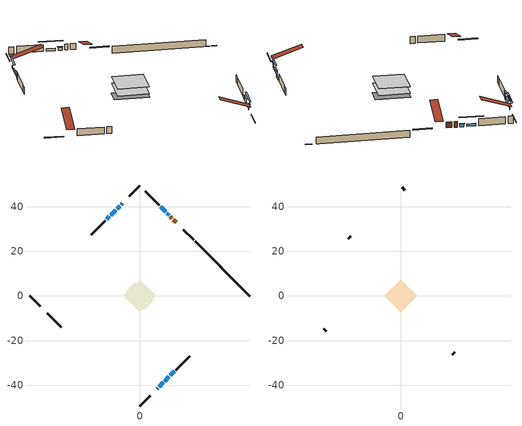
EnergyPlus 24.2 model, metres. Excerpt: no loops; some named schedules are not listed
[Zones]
conditioned space
 floor outside (Floor1 construction): -3.96,0 0,3.96 3.96,0 0,-3.96 z0.26
 floor adiabatic (AdiabaticFloorConstruction): -7.33,0 0,7.33 7.33,0 0,-7.33 z0.26
 floor foundation (Slab1 construction): -6.12,2.12 -2.12,6.12 6.12,-2.12 2.12,-6.12 z-2.08
 wall outside (RimJoist1 construction): 0,-49.21 4.59,-44.63 / -49.21,0 -44.63,-4.59 / 0,49.21 -4.59,44.63 / 24.09,25.12 19.51,29.71 z0.26:0.56
 wall outside (AdiabaticWallConstruction 1): 16.31,32.9 15.02,34.19 / 14.37,34.84 13.74,35.47 z0.26:2.29
 wall outside (AdiabaticWallConstruction): 7.78,-41.43 8.03,-41.18 z0.26:2.14; -7.78,41.43 -8.34,40.87 z0.26:1.08; -8.99,40.22 -10.09,39.12 / 8.69,-40.52 10.52,-38.69 z0.26:1.07; 13.09,36.12 12.19,37.02 z0.26:1.2; -10.75,38.47 -12.98,36.24 z0.26:1.35; -13.63,35.58 -14.85,34.36 z0.26:2.29; 11.18,-38.03 13.03,-36.18 z0.26:2.01; 13.68,-35.53 15.44,-33.77 z0.26:0.39; 11.53,37.68 9.34,39.87 z0.26:1.05
 wall outside (Wall1 construction): 16.1,-33.11 22.33,-26.88 / -41.43,-7.78 -35.2,-14.01 / -15.51,33.7 -21.74,27.47 / 8.68,40.53 2.46,46.76 z0.26:2.7
 wall foundation (FoundationWall1 construction): 24.75,24.46,-2.08 24.75,24.46,0.26 46.61,2.6,0.26 46.61,2.6,-1.98 49.21,0,-1.98 49.21,0,-2.08
 window (WindowConstruction 5): 7.78,-41.43 8.03,-41.18 z0.26:2.14
 window (WindowConstruction 7): -7.78,41.43 -8.34,40.87 z0.26:1.07
 window (WindowConstruction 8): -8.99,40.22 -10.09,39.12 z0.26:1.07
 window (WindowConstruction 9): 8.69,-40.52 10.52,-38.69 z0.26:1.07
 window (WindowConstruction): 13.09,36.12 12.19,37.02 z0.26:1.2
 window (WindowConstruction 1): -10.75,38.47 -12.97,36.24 z0.26:1.35
 window (WindowConstruction 2): -13.63,35.58 -14.85,34.36 z0.26:2.29
 window (WindowConstruction 3): 11.18,-38.03 13.03,-36.18 z0.26:2.01
 window (WindowConstruction 4): 13.68,-35.53 15.44,-33.77 z0.26:0.39
 window (WindowConstruction 6): 11.53,37.68 9.34,39.87 z0.26:1.05
 door (Door): 16.31,32.9 15.02,34.19 z0.26:2.29
 door (Door 1): 14.37,34.84 13.74,35.47 z0.26:2.29
 ceiling adiabatic (AdiabaticFloorConstruction): 0,-7.33 7.33,0 0,7.33 -7.33,0 z0.26
attic - vented
 floor to conditioned space (Floor2 construction Reversed): -7.33,0 0,7.33 7.33,0 0,-7.33 z2.7
 wall outside (Wall2 construction): 22.99,-26.22 24.13,-25.08 / -34.54,-14.67 -33.4,-15.81 / -22.4,26.82 -23.54,25.67 / 1.8,47.41 0.66,48.55 z0.26:2.7
 roof outside (Roof1 construction): 7.12,-42.09,2.7 -0.02,-34.95,6.06 -1.9,-36.83,6.06 5.24,-43.97,2.7; -42.09,-7.12,2.7 -34.95,0.02,6.06 -36.83,1.9,6.06 -43.97,-5.24,2.7; -7.12,42.09,2.7 0.02,34.95,6.06 1.9,36.83,6.06 -5.24,43.97,2.7; 16.97,32.24,2.7 9.83,25.1,6.06 11.71,23.22,6.06 18.85,30.36,2.7
shading: 8.17,-41.04 7.64,-41.57 7.93,-41.86 8.46,-41.33 z2.34; -10.15,39.06 -5.97,43.24 -6.26,43.53 -10.44,39.35 z3.63; -11.9,37.31 -7.18,42.03 -7.47,42.32 -12.19,37.6 z3.63; 12.33,-36.88 6.88,-42.33 7.17,-42.62 12.62,-37.17 z3.63; 12.05,37.16 13.23,35.98 13.52,36.27 12.34,37.46 z1.4; -13.12,36.09 -10.6,38.61 -10.89,38.9 -13.41,36.39 z1.55; -15,34.22 -13.49,35.72 -13.78,36.01 -15.29,34.51 z2.49; 13.17,-36.04 11.04,-38.18 11.33,-38.47 13.46,-36.33 z2.21; 15.59,-33.62 13.54,-35.67 13.83,-35.96 15.88,-33.92 z0.59; 7.53,41.68 13.34,35.87 13.63,36.16 7.82,41.97 z3.61
[Building]
Building 1: Terrain=Suburbs
[Site:Location]
Montreal Intl AP_QC: Latitude {deg}=45.47; Longitude {deg}=-73.74; Time Zone {hr}=-5; Elevation {m}=36; Keep Site Location Information=Yes
[Site:GroundTemperature:Shallow]
2.07863, -0.316383, -0.508184, 0.628371, 5.19101, 9.73239, 13.6695, 16.1636, 16.3755, 14.347, 10.5102, 6.10817
[Site:WaterMainsTemperature]
Calculation Method=Schedule; Temperature Schedule=mains temperature schedule
[Material] Roughness=Rough; Thermal Absorptance=0.9
Name | Thickness {m} | Conductivity {W/m-K} | Density {kg/m3} | Specific Heat {J/kg-K} | Solar Absorptance | Visible Absorptance
asphalt or fiberglass shingles | 0.00635 | 0.162714 | 1121.4 | 1465.45 | 0.4 | 0.4
ceiling loosefill ins | 0.254 | 0.0480833 | 16.02 | 1046.75 | 0.7 | 0.7
ceiling stud and cavity | 0.1397 | 0.933343 | 65.682 | 1177.47 | 0.7 | 0.7
concrete 4.0 in. | 0.1016 | 1.803125 | 2242.8 | 837.4 | 0.7 | 0.7
concrete 8.0 in. | 0.2032 | 1.803125 | 2242.8 | 837.4 | 0.7 | 0.7
door material | 0.04445 | 0.0451087 | 512.64 | 1214.23 | 0.7 | 0.7
exterior vertical ins | 0.082505 | 0.029427 | 32.04 | 1214.23 | 0.7 | 0.7
floor covering | 0.0127 | 0.0433444 | 54.468 | 1339.84 | 0.6 | 0.6
floor rigid ins | 0.103632 | 0.029427 | 32.04 | 1214.23 | 0.7 | 0.7
floor rigid ins 1; wall rigid ins 1 | 0.512978 | 0.029427 | 32.04 | 1214.23 | 0.7 | 0.7
floor stud and cavity | 0.1397 | 0.676959 | 92.3553 | 1139.71 | 0.7 | 0.7
floor stud and cavity 1 | 0.1397 | 1.75129 | 37.0049 | 1207.88 | 0.7 | 0.7
furniture material conditioned space 1 | 0.1524 | 0.115458 | 640.8 | 1214.23 | 0.6 | 0.6
gypsum board | 0.0127 | 0.160291 | 801 | 837.4 | 0.6 | 0.6
gypsum board 1 | 0.0127 | 0.160291 | 801 | 837.4 | 0.7 | 0.7
osb sheathing 0.5 in. | 0.0127 | 0.115458 | 512.64 | 1214.23 | 0.7 | 0.7
osb sheathing 0.75 in. | 0.01905 | 0.115458 | 512.64 | 1214.23 | 0.7 | 0.7
osb sheathing 2.0 in. | 0.0508 | 0.115458 | 512.64 | 1214.23 | 0.7 | 0.7
rim joist rigid ins; wall rigid ins | 0.051816 | 0.029427 | 32.04 | 1214.23 | 0.7 | 0.7
rim joist stud and cavity | 0.0508 | 0.0490997 | 125.044 | 1163.47 | 0.6 | 0.6
wall stud and cavity | 0.1397 | 0.113341 | 139.0536 | 1170.24 | 0.7 | 0.7
wall stud and cavity 1 | 0.0889 | 6.1454 | 50.32683 | 1063.81 | 0.6 | 0.6
wall stud and cavity 2 | 0.0889 | 0.380278 | 52.3479 | 1209.89 | 0.7 | 0.7
wall stud and cavity 3 | 0.0889 | 0.391764 | 83.0341 | 1211.67 | 0.7 | 0.7
wood siding | 0.0254 | 0.102417 | 544.68 | 1172.36 | 0.4 | 0.4
wood siding 1 | 0.00254 | 0.102417 | 544.68 | 1172.36 | 0.4 | 0.4
wood siding 2; wood siding 3; wood siding 4 | 0.0254 | 0.102417 | 544.68 | 1172.36 | 0.7 | 0.7
[WindowMaterial:SimpleGlazingSystem]
Name | U-Factor {W/m2-K} | Solar Heat Gain Coefficient
WindowMaterial | 3.395444 | 0.45
WindowMaterial 1 | 3.13482 | 0.46
WindowMaterial 2 | 3.361376 | 0.46
WindowMaterial 3 | 2.6028 | 0.48
WindowMaterial 4 | 8.74866 | 0.29
WindowMaterial 5 | 2.714084 | 0.28
WindowMaterial 6 | 3.75202 | 0.44
WindowMaterial 7 | 4.50038 | 0.42
WindowMaterial 8 | 3.71739 | 0.45
WindowMaterial 9 | 3.384088 | 0.45
[Construction]
AdiabaticFloorConstruction: floor stud and cavity 1, floor rigid ins 1, osb sheathing 0.75 in., floor covering
AdiabaticWallConstruction: wood siding 3, wall rigid ins 1, wall stud and cavity 2, gypsum board
AdiabaticWallConstruction 1: wood siding 4, wall rigid ins 1, wall stud and cavity 2, gypsum board
Door; Door 1: door material
Floor1 construction: floor stud and cavity, floor rigid ins, osb sheathing 0.75 in., floor covering
Floor2 construction Reversed: gypsum board, ceiling stud and cavity, ceiling loosefill ins
FoundationWall1 construction: concrete 8.0 in., gypsum board 1
furniture construction conditioned space 1: furniture material conditioned space 1
PartitionWallConstruction: gypsum board, wall stud and cavity 3, gypsum board
RimJoist1 construction: wood siding 2, rim joist rigid ins, osb sheathing 2.0 in., rim joist stud and cavity
Roof1 construction: asphalt or fiberglass shingles
Slab1 construction: concrete 4.0 in.
Wall1 construction: wood siding, wall rigid ins, osb sheathing 0.5 in., wall stud and cavity, gypsum board
Wall2 construction: wood siding 1, wall stud and cavity 1
WindowConstruction: WindowMaterial
WindowConstruction 1: WindowMaterial 1
WindowConstruction 2: WindowMaterial 2
WindowConstruction 3: WindowMaterial 3
WindowConstruction 4: WindowMaterial 4
WindowConstruction 5: WindowMaterial 5
WindowConstruction 6: WindowMaterial 6
WindowConstruction 7: WindowMaterial 7
WindowConstruction 8: WindowMaterial 8
WindowConstruction 9: WindowMaterial 9
[Zone] Multiplier=1; Part of Total Floor Area=Yes
Name | Volume {m3}
attic - vented | 58.7273
conditioned space | 422.9
[Space]
Name | Zone | Volume {m3}
attic - vented 1 | attic - vented | 58.7273
conditioned space 1 | conditioned space | 422.9
[ZoneInfiltration:EffectiveLeakageArea]
infil attic - vented 1: Zone or Space=attic - vented 1; Schedule=Always On Discrete; Effective Air Leakage Area {cm2}=4299.2; Stack Coefficient=0.000403622; Wind Coefficient=1.3574e-05
[ZoneMixing]
whole house fan mix: Zone or Space=attic - vented; Schedule=Always On Continuous; Design Flow Rate Calculation Method=Flow/Zone; Design Flow Rate {m3/s}=0; Source Zone or Space=conditioned space
[SurfaceProperty:ExposedFoundationPerimeter]
Slab1: Exposed Perimeter Calculation Method=TotalExposedPerimeter; Total Exposed Perimeter {m}=34.596
[InternalMass] Zone or ZoneList=conditioned space; Space or SpaceList=conditioned space 1
Name | Construction | Surface Area {m2}
furniture mass conditioned space 1 | furniture construction conditioned space 1 | 81.8681
partition wall mass | PartitionWallConstruction | 204.67
[Lights]
interior lighting: Zone or ZoneList or Space or SpaceList=conditioned space 1; Schedule=interior lighting schedule; Design Level Calculation Method=LightingLevel; Lighting Level {W}=343.2; Return Air Fraction=0; Fraction Radiant=0.6; Fraction Visible=0.2; Fraction Replaceable=1
[People]
occupants: Zone or ZoneList or Space or SpaceList=conditioned space 1; Number of People Schedule=occupants schedule; Number of People Calculation Method=People; Number of People=3; Fraction Radiant=0.314171; Sensible Heat Fraction=0.56303; Activity Level Schedule=occupants activity schedule; Carbon Dioxide Generation Rate {m3/s-W}=0; Enable ASHRAE 55 Comfort Warnings=No; Mean Radiant Temperature Calculation Type=EnclosureAveraged
[ElectricEquipment] Zone or ZoneList or Space or SpaceList=conditioned space 1; Design Level Calculation Method=EquipmentLevel
Name | Schedule | Design Level {W} | Fraction Latent | Fraction Radiant | Fraction Lost
clothes dryer | clothes dryer schedule | 140.772 | 0.015 | 0.081 | 0.85
clothes washer | clothes washer schedule | 32.1985 | 0.03 | 0.162 | 0.7
cooking range | cooking range schedule | 215.147 | 0.08 | 0.432 | 0.2
dishwasher | dishwasher schedule | 66.8632 | 0.3 | 0.18 | 0.4
fridge | fridge schedule | 72.9452 | 0 | 0.6 | 0
mech vent bath fan 0 | mech vent bath fan 0 schedule | 50.2 | 0 | 0 | 1
mech vent bath fan 1 | mech vent bath fan 1 schedule | 50.2 | 0 | 0 | 1
mech vent house fan | mech vent house fan schedule | 19.9167 | 0 | 0 | 0.5
mech vent house fan cfis | mech vent house fan cfis schedule | 0 | 0 | 0 | 0
mech vent range fan 0 | mech vent range fan 0 schedule | 57 | 0 | 0 | 1
misc plug loads | misc plug loads schedule | 494.7 | 0.045 | 0.513 | 0.1
whole house fan | Always On Discrete | 0 | 0 | 0 | 1
[OtherEquipment] Zone or ZoneList or Space or SpaceList=conditioned space 1; Design Level Calculation Method=EquipmentLevel
Name | Fuel Type | Schedule | Design Level {W} | Fraction Latent | Fraction Radiant | Fraction Lost
clothes dryer 1 | Electricity | clothes dryer schedule | 0 | 0.015 | 0.081 | 0.85
cooking range 1 | Electricity | cooking range schedule | 0 | 0.08 | 0.432 | 0.2
general water use latent | None | general water use schedule | 62.594 | 1 | 0 | 0
general water use sensible | None | general water use schedule | -61.6891 | 0 | 0.6 | 0
mech vent house fan latent load | None | Always On Discrete | 0 | 1 | 0 | 0
mech vent house fan sensible load | None | Always On Discrete | 0 | 0 | 0 | 0
water heater energy adjustment1; water heater energy adjustment2 | Electricity | Always On Discrete | 0.01 | 0 | 0 | 1
[ZoneInfiltration:DesignFlowRate] Zone or ZoneList or Space or SpaceList=conditioned space 1; Schedule=Always On Discrete; Design Flow Rate Calculation Method=Flow/Zone; Design Flow Rate {m3/s}=0
infil flow; natural vent flow; whole house fan flow
[Foundation:Kiva]
Foundation Kiva 1: Initial Indoor Air Temperature {C}=18; Wall Height Above Grade {m}=0.260025; Wall Depth Below Slab {m}=0.2032; Custom Block Material Name 1=exterior vertical ins; Custom Block Depth 1 {m}=2.34001; Custom Block X Position 1 {m}=0.2159; Custom Block Z Position 1 {m}=0
[Foundation:Kiva:Settings]
Soil Conductivity {W/m-K}=0.849921; Soil Density {kg/m3}=1842.3; Soil Specific Heat {J/kg-K}=418.7; Ground Solar Absorptivity=0.9; Ground Thermal Absorptivity=0.9; Ground Surface Roughness {m}=0.03; Far-Field Width {m}=40; Deep-Ground Boundary Condition=ZeroFlux; Deep-Ground Depth {m}=40; Minimum Cell Dimension {m}=0.2; Maximum Cell Growth Coefficient=3; Simulation Timestep=Timestep
[Exterior:Lights]
exterior lighting: Schedule=exterior lighting schedule; Design Level {W}=75.6
[Schedule:Constant]
Name | Hourly Value
Always On Continuous; mech vent house fan schedule; mech vent house fan cfis schedule; Always On Discrete | 1
occupants activity schedule | 117.228
fridge schedule | 0
[Schedule:Week:Daily]
interior lighting schedule Week Rule - Jan1-Jan27: interior lighting schedule day, interior lighting schedule day, interior lighting schedule day, interior lighting schedule day, interior lighting schedule day, interior lighting schedule day, interior lighting schedule day, interior lighting schedule default day, interior lighting schedule default day, interior lighting schedule default day, interior lighting schedule default day, interior lighting schedule default day
interior lighting schedule Week Rule - Jan28-Feb3: interior lighting schedule day, interior lighting schedule day, interior lighting schedule day, interior lighting schedule day, interior lighting schedule day 1, interior lighting schedule day 1, interior lighting schedule day 1, interior lighting schedule default day, interior lighting schedule default day, interior lighting schedule default day, interior lighting schedule default day, interior lighting schedule default day
interior lighting schedule Week Rule - Feb4-Feb24: interior lighting schedule day 1, interior lighting schedule day 1, interior lighting schedule day 1, interior lighting schedule day 1, interior lighting schedule day 1, interior lighting schedule day 1, interior lighting schedule day 1, interior lighting schedule default day, interior lighting schedule default day, interior lighting schedule default day, interior lighting schedule default day, interior lighting schedule default day
interior lighting schedule Week Rule - Feb25-Mar3: interior lighting schedule day 1, interior lighting schedule day 1, interior lighting schedule day 1, interior lighting schedule day 1, interior lighting schedule day 2, interior lighting schedule day 2, interior lighting schedule day 2, interior lighting schedule default day, interior lighting schedule default day, interior lighting schedule default day, interior lighting schedule default day, interior lighting schedule default day
interior lighting schedule Week Rule - Mar4-Mar31: interior lighting schedule day 2, interior lighting schedule day 2, interior lighting schedule day 2, interior lighting schedule day 2, interior lighting schedule day 2, interior lighting schedule day 2, interior lighting schedule day 2, interior lighting schedule default day, interior lighting schedule default day, interior lighting schedule default day, interior lighting schedule default day, interior lighting schedule default day
interior lighting schedule Week Rule - Apr1-Apr28: interior lighting schedule day 3, interior lighting schedule day 3, interior lighting schedule day 3, interior lighting schedule day 3, interior lighting schedule day 3, interior lighting schedule day 3, interior lighting schedule day 3, interior lighting schedule default day, interior lighting schedule default day, interior lighting schedule default day, interior lighting schedule default day, interior lighting schedule default day
interior lighting schedule Week Rule - Apr29-May5: interior lighting schedule day 3, interior lighting schedule day 3, interior lighting schedule day 4, interior lighting schedule day 4, interior lighting schedule day 4, interior lighting schedule day 4, interior lighting schedule day 4, interior lighting schedule default day, interior lighting schedule default day, interior lighting schedule default day, interior lighting schedule default day, interior lighting schedule default day
interior lighting schedule Week Rule - May6-May26: interior lighting schedule day 4, interior lighting schedule day 4, interior lighting schedule day 4, interior lighting schedule day 4, interior lighting schedule day 4, interior lighting schedule day 4, interior lighting schedule day 4, interior lighting schedule default day, interior lighting schedule default day, interior lighting schedule default day, interior lighting schedule default day, interior lighting schedule default day
interior lighting schedule Week Rule - May27-Jun2: interior lighting schedule day 4, interior lighting schedule day 4, interior lighting schedule day 4, interior lighting schedule day 4, interior lighting schedule day 4, interior lighting schedule day 5, interior lighting schedule day 5, interior lighting schedule default day, interior lighting schedule default day, interior lighting schedule default day, interior lighting schedule default day, interior lighting schedule default day
interior lighting schedule Week Rule - Jun3-Jun30: interior lighting schedule day 5, interior lighting schedule day 5, interior lighting schedule day 5, interior lighting schedule day 5, interior lighting schedule day 5, interior lighting schedule day 5, interior lighting schedule day 5, interior lighting schedule default day, interior lighting schedule default day, interior lighting schedule default day, interior lighting schedule default day, interior lighting schedule default day
interior lighting schedule Week Rule - Jul1-Jul28: interior lighting schedule day 6, interior lighting schedule day 6, interior lighting schedule day 6, interior lighting schedule day 6, interior lighting schedule day 6, interior lighting schedule day 6, interior lighting schedule day 6, interior lighting schedule default day, interior lighting schedule default day, interior lighting schedule default day, interior lighting schedule default day, interior lighting schedule default day
interior lighting schedule Week Rule - Jul29-Aug4: interior lighting schedule day 6, interior lighting schedule day 6, interior lighting schedule day 6, interior lighting schedule day 7, interior lighting schedule day 7, interior lighting schedule day 7, interior lighting schedule day 7, interior lighting schedule default day, interior lighting schedule default day, interior lighting schedule default day, interior lighting schedule default day, interior lighting schedule default day
interior lighting schedule Week Rule - Aug5-Aug25: interior lighting schedule day 7, interior lighting schedule day 7, interior lighting schedule day 7, interior lighting schedule day 7, interior lighting schedule day 7, interior lighting schedule day 7, interior lighting schedule day 7, interior lighting schedule default day, interior lighting schedule default day, interior lighting schedule default day, interior lighting schedule default day, interior lighting schedule default day
interior lighting schedule Week Rule - Aug26-Sep1: interior lighting schedule day 7, interior lighting schedule day 7, interior lighting schedule day 7, interior lighting schedule day 7, interior lighting schedule day 7, interior lighting schedule day 7, interior lighting schedule day 8, interior lighting schedule default day, interior lighting schedule default day, interior lighting schedule default day, interior lighting schedule default day, interior lighting schedule default day
interior lighting schedule Week Rule - Sep2-Sep29: interior lighting schedule day 8, interior lighting schedule day 8, interior lighting schedule day 8, interior lighting schedule day 8, interior lighting schedule day 8, interior lighting schedule day 8, interior lighting schedule day 8, interior lighting schedule default day, interior lighting schedule default day, interior lighting schedule default day, interior lighting schedule default day, interior lighting schedule default day
interior lighting schedule Week Rule - Sep30-Oct6: interior lighting schedule day 8, interior lighting schedule day 9, interior lighting schedule day 9, interior lighting schedule day 9, interior lighting schedule day 9, interior lighting schedule day 9, interior lighting schedule day 9, interior lighting schedule default day, interior lighting schedule default day, interior lighting schedule default day, interior lighting schedule default day, interior lighting schedule default day
interior lighting schedule Week Rule - Oct7-Oct27: interior lighting schedule day 9, interior lighting schedule day 9, interior lighting schedule day 9, interior lighting schedule day 9, interior lighting schedule day 9, interior lighting schedule day 9, interior lighting schedule day 9, interior lighting schedule default day, interior lighting schedule default day, interior lighting schedule default day, interior lighting schedule default day, interior lighting schedule default day
interior lighting schedule Week Rule - Oct28-Nov3: interior lighting schedule day 9, interior lighting schedule day 9, interior lighting schedule day 9, interior lighting schedule day 9, interior lighting schedule day 10, interior lighting schedule day 10, interior lighting schedule day 10, interior lighting schedule default day, interior lighting schedule default day, interior lighting schedule default day, interior lighting schedule default day, interior lighting schedule default day
interior lighting schedule Week Rule - Nov4-Nov24: interior lighting schedule day 10, interior lighting schedule day 10, interior lighting schedule day 10, interior lighting schedule day 10, interior lighting schedule day 10, interior lighting schedule day 10, interior lighting schedule day 10, interior lighting schedule default day, interior lighting schedule default day, interior lighting schedule default day, interior lighting schedule default day, interior lighting schedule default day
interior lighting schedule Week Rule - Nov25-Dec1: interior lighting schedule day 10, interior lighting schedule day 10, interior lighting schedule day 10, interior lighting schedule day 10, interior lighting schedule day 10, interior lighting schedule day 10, interior lighting schedule day 11, interior lighting schedule default day, interior lighting schedule default day, interior lighting schedule default day, interior lighting schedule default day, interior lighting schedule default day
interior lighting schedule Week Rule - Dec2-Dec31: interior lighting schedule day 11, interior lighting schedule day 11, interior lighting schedule day 11, interior lighting schedule day 11, interior lighting schedule day 11, interior lighting schedule day 11, interior lighting schedule day 11, interior lighting schedule default day, interior lighting schedule default day, interior lighting schedule default day, interior lighting schedule default day, interior lighting schedule default day
occupants schedule Week Rule - Jan1-Dec31: occupants schedule day, occupants schedule day, occupants schedule day, occupants schedule day, occupants schedule day, occupants schedule day, occupants schedule day, occupants schedule default day, occupants schedule default day, occupants schedule default day, occupants schedule default day, occupants schedule default day
clothes dryer schedule Week Rule - Jan1-Dec31: clothes dryer schedule day, clothes dryer schedule day, clothes dryer schedule day, clothes dryer schedule day, clothes dryer schedule day, clothes dryer schedule day, clothes dryer schedule day, clothes dryer schedule default day, clothes dryer schedule default day, clothes dryer schedule default day, clothes dryer schedule default day, clothes dryer schedule default day
clothes washer schedule Week Rule - Jan1-Dec31: clothes washer schedule day, clothes washer schedule day, clothes washer schedule day, clothes washer schedule day, clothes washer schedule day, clothes washer schedule day, clothes washer schedule day, clothes washer schedule default day, clothes washer schedule default day, clothes washer schedule default day, clothes washer schedule default day, clothes washer schedule default day
cooking range schedule Week Rule - Jan1-Dec31: cooking range schedule day, cooking range schedule day, cooking range schedule day, cooking range schedule day, cooking range schedule day, cooking range schedule day, cooking range schedule day, cooking range schedule default day, cooking range schedule default day, cooking range schedule default day, cooking range schedule default day, cooking range schedule default day
dishwasher schedule Week Rule - Jan1-Dec31: dishwasher schedule day, dishwasher schedule day, dishwasher schedule day, dishwasher schedule day, dishwasher schedule day, dishwasher schedule day, dishwasher schedule day, dishwasher schedule default day, dishwasher schedule default day, dishwasher schedule default day, dishwasher schedule default day, dishwasher schedule default day
mech vent bath fan 0 schedule Week Rule - Jan1-Dec31: mech vent bath fan 0 schedule day, mech vent bath fan 0 schedule day, mech vent bath fan 0 schedule day, mech vent bath fan 0 schedule day, mech vent bath fan 0 schedule day, mech vent bath fan 0 schedule day, mech vent bath fan 0 schedule day, mech vent bath fan 0 schedule default day, mech vent bath fan 0 schedule default day, mech vent bath fan 0 schedule default day, mech vent bath fan 0 schedule default day, mech vent bath fan 0 schedule default day
mech vent bath fan 1 schedule Week Rule - Jan1-Dec31: mech vent bath fan 1 schedule day, mech vent bath fan 1 schedule day, mech vent bath fan 1 schedule day, mech vent bath fan 1 schedule day, mech vent bath fan 1 schedule day, mech vent bath fan 1 schedule day, mech vent bath fan 1 schedule day, mech vent bath fan 1 schedule default day, mech vent bath fan 1 schedule default day, mech vent bath fan 1 schedule default day, mech vent bath fan 1 schedule default day, mech vent bath fan 1 schedule default day
mech vent range fan 0 schedule Week Rule - Jan1-Dec31: mech vent range fan 0 schedule day, mech vent range fan 0 schedule day, mech vent range fan 0 schedule day, mech vent range fan 0 schedule day, mech vent range fan 0 schedule day, mech vent range fan 0 schedule day, mech vent range fan 0 schedule day, mech vent range fan 0 schedule default day, mech vent range fan 0 schedule default day, mech vent range fan 0 schedule default day, mech vent range fan 0 schedule default day, mech vent range fan 0 schedule default day
misc plug loads schedule Week Rule - Jan1-Dec31: misc plug loads schedule day, misc plug loads schedule day, misc plug loads schedule day, misc plug loads schedule day, misc plug loads schedule day, misc plug loads schedule day, misc plug loads schedule day, misc plug loads schedule default day, misc plug loads schedule default day, misc plug loads schedule default day, misc plug loads schedule default day, misc plug loads schedule default day
general water use schedule Week Rule - Jan1-Dec31: general water use schedule day, general water use schedule day, general water use schedule day, general water use schedule day, general water use schedule day, general water use schedule day, general water use schedule day, general water use schedule default day, general water use schedule default day, general water use schedule default day, general water use schedule default day, general water use schedule default day
exterior lighting schedule Week Rule - Jan1-Jan27: exterior lighting schedule day, exterior lighting schedule day, exterior lighting schedule day, exterior lighting schedule day, exterior lighting schedule day, exterior lighting schedule day, exterior lighting schedule day, exterior lighting schedule default day, exterior lighting schedule default day, exterior lighting schedule default day, exterior lighting schedule default day, exterior lighting schedule default day
exterior lighting schedule Week Rule - Jan28-Feb3: exterior lighting schedule day, exterior lighting schedule day, exterior lighting schedule day, exterior lighting schedule day, exterior lighting schedule day 1, exterior lighting schedule day 1, exterior lighting schedule day 1, exterior lighting schedule default day, exterior lighting schedule default day, exterior lighting schedule default day, exterior lighting schedule default day, exterior lighting schedule default day
exterior lighting schedule Week Rule - Feb4-Feb24: exterior lighting schedule day 1, exterior lighting schedule day 1, exterior lighting schedule day 1, exterior lighting schedule day 1, exterior lighting schedule day 1, exterior lighting schedule day 1, exterior lighting schedule day 1, exterior lighting schedule default day, exterior lighting schedule default day, exterior lighting schedule default day, exterior lighting schedule default day, exterior lighting schedule default day
exterior lighting schedule Week Rule - Feb25-Mar3: exterior lighting schedule day 1, exterior lighting schedule day 1, exterior lighting schedule day 1, exterior lighting schedule day 1, exterior lighting schedule day 2, exterior lighting schedule day 2, exterior lighting schedule day 2, exterior lighting schedule default day, exterior lighting schedule default day, exterior lighting schedule default day, exterior lighting schedule default day, exterior lighting schedule default day
exterior lighting schedule Week Rule - Mar4-Mar31: exterior lighting schedule day 2, exterior lighting schedule day 2, exterior lighting schedule day 2, exterior lighting schedule day 2, exterior lighting schedule day 2, exterior lighting schedule day 2, exterior lighting schedule day 2, exterior lighting schedule default day, exterior lighting schedule default day, exterior lighting schedule default day, exterior lighting schedule default day, exterior lighting schedule default day
exterior lighting schedule Week Rule - Apr1-Apr28: exterior lighting schedule day 3, exterior lighting schedule day 3, exterior lighting schedule day 3, exterior lighting schedule day 3, exterior lighting schedule day 3, exterior lighting schedule day 3, exterior lighting schedule day 3, exterior lighting schedule default day, exterior lighting schedule default day, exterior lighting schedule default day, exterior lighting schedule default day, exterior lighting schedule default day
exterior lighting schedule Week Rule - Apr29-May5: exterior lighting schedule day 3, exterior lighting schedule day 3, exterior lighting schedule day 4, exterior lighting schedule day 4, exterior lighting schedule day 4, exterior lighting schedule day 4, exterior lighting schedule day 4, exterior lighting schedule default day, exterior lighting schedule default day, exterior lighting schedule default day, exterior lighting schedule default day, exterior lighting schedule default day
exterior lighting schedule Week Rule - May6-May26: exterior lighting schedule day 4, exterior lighting schedule day 4, exterior lighting schedule day 4, exterior lighting schedule day 4, exterior lighting schedule day 4, exterior lighting schedule day 4, exterior lighting schedule day 4, exterior lighting schedule default day, exterior lighting schedule default day, exterior lighting schedule default day, exterior lighting schedule default day, exterior lighting schedule default day
exterior lighting schedule Week Rule - May27-Jun2: exterior lighting schedule day 4, exterior lighting schedule day 4, exterior lighting schedule day 4, exterior lighting schedule day 4, exterior lighting schedule day 4, exterior lighting schedule day 5, exterior lighting schedule day 5, exterior lighting schedule default day, exterior lighting schedule default day, exterior lighting schedule default day, exterior lighting schedule default day, exterior lighting schedule default day
exterior lighting schedule Week Rule - Jun3-Jun30: exterior lighting schedule day 5, exterior lighting schedule day 5, exterior lighting schedule day 5, exterior lighting schedule day 5, exterior lighting schedule day 5, exterior lighting schedule day 5, exterior lighting schedule day 5, exterior lighting schedule default day, exterior lighting schedule default day, exterior lighting schedule default day, exterior lighting schedule default day, exterior lighting schedule default day
exterior lighting schedule Week Rule - Jul1-Jul28: exterior lighting schedule day 6, exterior lighting schedule day 6, exterior lighting schedule day 6, exterior lighting schedule day 6, exterior lighting schedule day 6, exterior lighting schedule day 6, exterior lighting schedule day 6, exterior lighting schedule default day, exterior lighting schedule default day, exterior lighting schedule default day, exterior lighting schedule default day, exterior lighting schedule default day
exterior lighting schedule Week Rule - Jul29-Aug4: exterior lighting schedule day 6, exterior lighting schedule day 6, exterior lighting schedule day 6, exterior lighting schedule day 7, exterior lighting schedule day 7, exterior lighting schedule day 7, exterior lighting schedule day 7, exterior lighting schedule default day, exterior lighting schedule default day, exterior lighting schedule default day, exterior lighting schedule default day, exterior lighting schedule default day
exterior lighting schedule Week Rule - Aug5-Aug25: exterior lighting schedule day 7, exterior lighting schedule day 7, exterior lighting schedule day 7, exterior lighting schedule day 7, exterior lighting schedule day 7, exterior lighting schedule day 7, exterior lighting schedule day 7, exterior lighting schedule default day, exterior lighting schedule default day, exterior lighting schedule default day, exterior lighting schedule default day, exterior lighting schedule default day
exterior lighting schedule Week Rule - Aug26-Sep1: exterior lighting schedule day 7, exterior lighting schedule day 7, exterior lighting schedule day 7, exterior lighting schedule day 7, exterior lighting schedule day 7, exterior lighting schedule day 7, exterior lighting schedule day 8, exterior lighting schedule default day, exterior lighting schedule default day, exterior lighting schedule default day, exterior lighting schedule default day, exterior lighting schedule default day
exterior lighting schedule Week Rule - Sep2-Sep29: exterior lighting schedule day 8, exterior lighting schedule day 8, exterior lighting schedule day 8, exterior lighting schedule day 8, exterior lighting schedule day 8, exterior lighting schedule day 8, exterior lighting schedule day 8, exterior lighting schedule default day, exterior lighting schedule default day, exterior lighting schedule default day, exterior lighting schedule default day, exterior lighting schedule default day
exterior lighting schedule Week Rule - Sep30-Oct6: exterior lighting schedule day 8, exterior lighting schedule day 9, exterior lighting schedule day 9, exterior lighting schedule day 9, exterior lighting schedule day 9, exterior lighting schedule day 9, exterior lighting schedule day 9, exterior lighting schedule default day, exterior lighting schedule default day, exterior lighting schedule default day, exterior lighting schedule default day, exterior lighting schedule default day
exterior lighting schedule Week Rule - Oct7-Oct27: exterior lighting schedule day 9, exterior lighting schedule day 9, exterior lighting schedule day 9, exterior lighting schedule day 9, exterior lighting schedule day 9, exterior lighting schedule day 9, exterior lighting schedule day 9, exterior lighting schedule default day, exterior lighting schedule default day, exterior lighting schedule default day, exterior lighting schedule default day, exterior lighting schedule default day
exterior lighting schedule Week Rule - Oct28-Nov3: exterior lighting schedule day 9, exterior lighting schedule day 9, exterior lighting schedule day 9, exterior lighting schedule day 9, exterior lighting schedule day 10, exterior lighting schedule day 10, exterior lighting schedule day 10, exterior lighting schedule default day, exterior lighting schedule default day, exterior lighting schedule default day, exterior lighting schedule default day, exterior lighting schedule default day
exterior lighting schedule Week Rule - Nov4-Nov24: exterior lighting schedule day 10, exterior lighting schedule day 10, exterior lighting schedule day 10, exterior lighting schedule day 10, exterior lighting schedule day 10, exterior lighting schedule day 10, exterior lighting schedule day 10, exterior lighting schedule default day, exterior lighting schedule default day, exterior lighting schedule default day, exterior lighting schedule default day, exterior lighting schedule default day
[Schedule:Year]
interior lighting schedule: interior lighting schedule Week Rule - Jan1-Jan27, 1, 1, 1, 27, interior lighting schedule Week Rule - Jan28-Feb3, 1, 28, 2, 3, interior lighting schedule Week Rule - Feb4-Feb24, 2, 4, 2, 24, interior lighting schedule Week Rule - Feb25-Mar3, 2, 25, 3, 3, interior lighting schedule Week Rule - Mar4-Mar31, 3, 4, 3, 31, interior lighting schedule Week Rule - Apr1-Apr28, 4, 1, 4, 28, interior lighting schedule Week Rule - Apr29-May5, 4, 29, 5, 5, interior lighting schedule Week Rule - May6-May26, 5, 6, 5, 26, interior lighting schedule Week Rule - May27-Jun2, 5, 27, 6, 2, interior lighting schedule Week Rule - Jun3-Jun30, 6, 3, 6, 30, interior lighting schedule Week Rule - Jul1-Jul28, 7, 1, 7, 28, interior lighting schedule Week Rule - Jul29-Aug4, 7, 29, 8, 4, interior lighting schedule Week Rule - Aug5-Aug25, 8, 5, 8, 25, interior lighting schedule Week Rule - Aug26-Sep1, 8, 26, 9, 1, interior lighting schedule Week Rule - Sep2-Sep29, 9, 2, 9, 29, interior lighting schedule Week Rule - Sep30-Oct6, 9, 30, 10, 6, interior lighting schedule Week Rule - Oct7-Oct27, 10, 7, 10, 27, interior lighting schedule Week Rule - Oct28-Nov3, 10, 28, 11, 3, interior lighting schedule Week Rule - Nov4-Nov24, 11, 4, 11, 24, interior lighting schedule Week Rule - Nov25-Dec1, 11, 25, 12, 1, interior lighting schedule Week Rule - Dec2-Dec31, 12, 2, 12, 31
occupants schedule: occupants schedule Week Rule - Jan1-Dec31, 1, 1, 12, 31
clothes dryer schedule: clothes dryer schedule Week Rule - Jan1-Dec31, 1, 1, 12, 31
clothes washer schedule: clothes washer schedule Week Rule - Jan1-Dec31, 1, 1, 12, 31
cooking range schedule: cooking range schedule Week Rule - Jan1-Dec31, 1, 1, 12, 31
dishwasher schedule: dishwasher schedule Week Rule - Jan1-Dec31, 1, 1, 12, 31
mech vent bath fan 0 schedule: mech vent bath fan 0 schedule Week Rule - Jan1-Dec31, 1, 1, 12, 31
mech vent bath fan 1 schedule: mech vent bath fan 1 schedule Week Rule - Jan1-Dec31, 1, 1, 12, 31
mech vent range fan 0 schedule: mech vent range fan 0 schedule Week Rule - Jan1-Dec31, 1, 1, 12, 31
misc plug loads schedule: misc plug loads schedule Week Rule - Jan1-Dec31, 1, 1, 12, 31
general water use schedule: general water use schedule Week Rule - Jan1-Dec31, 1, 1, 12, 31
exterior lighting schedule: exterior lighting schedule Week Rule - Jan1-Jan27, 1, 1, 1, 27, exterior lighting schedule Week Rule - Jan28-Feb3, 1, 28, 2, 3, exterior lighting schedule Week Rule - Feb4-Feb24, 2, 4, 2, 24, exterior lighting schedule Week Rule - Feb25-Mar3, 2, 25, 3, 3, exterior lighting schedule Week Rule - Mar4-Mar31, 3, 4, 3, 31, exterior lighting schedule Week Rule - Apr1-Apr28, 4, 1, 4, 28, exterior lighting schedule Week Rule - Apr29-May5, 4, 29, 5, 5, exterior lighting schedule Week Rule - May6-May26, 5, 6, 5, 26, exterior lighting schedule Week Rule - May27-Jun2, 5, 27, 6, 2, exterior lighting schedule Week Rule - Jun3-Jun30, 6, 3, 6, 30, exterior lighting schedule Week Rule - Jul1-Jul28, 7, 1, 7, 28, exterior lighting schedule Week Rule - Jul29-Aug4, 7, 29, 8, 4, exterior lighting schedule Week Rule - Aug5-Aug25, 8, 5, 8, 25, exterior lighting schedule Week Rule - Aug26-Sep1, 8, 26, 9, 1, exterior lighting schedule Week Rule - Sep2-Sep29, 9, 2, 9, 29, exterior lighting schedule Week Rule - Sep30-Oct6, 9, 30, 10, 6, exterior lighting schedule Week Rule - Oct7-Oct27, 10, 7, 10, 27, exterior lighting schedule Week Rule - Oct28-Nov3, 10, 28, 11, 3, exterior lighting schedule Week Rule - Nov4-Nov24, 11, 4, 11, 24, exterior lighting schedule Week Rule - Nov25-Dec1, 11, 25, 12, 1, exterior lighting schedule Week Rule - Dec2-Dec31, 12, 2, 12, 31
[Schedule:Compact]
mains temperature schedule: Through: 01/01, For: AllDays, Until: 24:00, 6.56833, Through: 01/02, For: AllDays, Until: 24:00, 6.48722, Through: 01/03, For: AllDays, Until: 24:00, 6.40722, Through: 01/04, For: AllDays, Until: 24:00, 6.32889, Through: 01/05, For: AllDays, Until: 24:00, 6.25167, Through: 01/06, For: AllDays, Until: 24:00, 6.17611, Through: 01/07, For: AllDays, Until: 24:00, 6.10222, Through: 01/08, For: AllDays, Until: 24:00, 6.02944, Through: 01/09, For: AllDays, Until: 24:00, 5.95833, Through: 01/10, For: AllDays, Until: 24:00, 5.88889, Through: 01/11, For: AllDays, Until: 24:00, 5.82056, Through: 01/12, For: AllDays, Until: 24:00, 5.75444, Through: 01/13, For: AllDays, Until: 24:00, 5.68944, Through: 01/14, For: AllDays, Until: 24:00, 5.62611, Through: 01/15, For: AllDays, Until: 24:00, 5.56444, Through: 01/16, For: AllDays, Until: 24:00, 5.50444, Through: 01/17, For: AllDays, Until: 24:00, 5.44611, Through: 01/18, For: AllDays, Until: 24:00, 5.38944, Through: 01/19, For: AllDays, Until: 24:00, 5.33389, Through: 01/20, For: AllDays, Until: 24:00, 5.28111, Through: 01/21, For: AllDays, Until: 24:00, 5.22944, Through: 01/22, For: AllDays, Until: 24:00, 5.17944, Through: 01/23, For: AllDays, Until: 24:00, 5.13111, Through: 01/24, For: AllDays, Until: 24:00, 5.085, Through: 01/25, For: AllDays, Until: 24:00, 5.04056, Through: 01/26, For: AllDays, Until: 24:00, 4.99778, Through: 01/27, For: AllDays, Until: 24:00, 4.95667, Through: 01/28, For: AllDays, Until: 24:00, 4.91778, Through: 01/29, For: AllDays, Until: 24:00, 4.88056, Through: 01/30, For: AllDays, Until: 24:00, 4.845, Through: 01/31, For: AllDays, Until: 24:00, 4.81167, Through: 02/01, For: AllDays, Until: 24:00, 4.77944, Through: 02/02, For: AllDays, Until: 24:00, 4.75, Through: 02/03, For: AllDays, Until: 24:00, 4.72167, Through: 02/04, For: AllDays, Until: 24:00, 4.69611, Through: 02/05, For: AllDays, Until: 24:00, 4.67167, Through: 02/06, For: AllDays, Until: 24:00, 4.64944, Through: 02/07, For: AllDays, Until: 24:00, 4.62889, Through: 02/08, For: AllDays, Until: 24:00, 4.61056, Through: 02/09, For: AllDays, Until: 24:00, 4.59389, Through: 02/10, For: AllDays, Until: 24:00, 4.57944, Through: 02/11, For: AllDays, Until: 24:00, 4.56667, Through: 02/12, For: AllDays, Until: 24:00, 4.55611, Through: 02/13, For: AllDays, Until: 24:00, 4.54722, Through: 02/14, For: AllDays, Until: 24:00, 4.54056, Through: 02/15, For: AllDays, Until: 24:00, 4.53556, Through: 02/16, For: AllDays, Until: 24:00, 4.53278, Through: 02/17, For: AllDays, Until: 24:00, 4.53167, Through: 02/18, For: AllDays, Until: 24:00, 4.53278, Through: 02/19, For: AllDays, Until: 24:00, 4.53556, Through: 02/20, For: AllDays, Until: 24:00, 4.54056, Through: 02/21, For: AllDays, Until: 24:00, 4.54722, Through: 02/22, For: AllDays, Until: 24:00, 4.55611, Through: 02/23, For: AllDays, Until: 24:00, 4.56667, Through: 02/24, For: AllDays, Until: 24:00, 4.57944, Through: 02/25, For: AllDays, Until: 24:00, 4.59389, Through: 02/26, For: AllDays, Until: 24:00, 4.61056, Through: 02/27, For: AllDays, Until: 24:00, 4.62889, Through: 02/28, For: AllDays, Until: 24:00, 4.64889, Through: 03/01, For: AllDays, Until: 24:00, 4.67111, Through: 03/02, For: AllDays, Until: 24:00, 4.69556, Through: 03/03, For: AllDays, Until: 24:00, 4.72167, Through: 03/04, For: AllDays, Until: 24:00, 4.74944, Through: 03/05, For: AllDays, Until: 24:00, 4.77944, Through: 03/06, For: AllDays, Until: 24:00, 4.81111, Through: 03/07, For: AllDays, Until: 24:00, 4.84444, Through: 03/08, For: AllDays, Until: 24:00, 4.88, Through: 03/09, For: AllDays, Until: 24:00, 4.91722, Through: 03/10, For: AllDays, Until: 24:00, 4.95611, Through: 03/11, For: AllDays, Until: 24:00, 4.99722, Through: 03/12, For: AllDays, Until: 24:00, 5.04, Through: 03/13, For: AllDays, Until: 24:00, 5.08444, Through: 03/14, For: AllDays, Until: 24:00, 5.13056, Through: 03/15, For: AllDays, Until: 24:00, 5.17889, Through: 03/16, For: AllDays, Until: 24:00, 5.22833, Through: 03/17, For: AllDays, Until: 24:00, 5.28, Through: 03/18, For: AllDays, Until: 24:00, 5.33333, Through: 03/19, For: AllDays, Until: 24:00, 5.38833, Through: 03/20, For: AllDays, Until: 24:00, 5.445, Through: 03/21, For: AllDays, Until: 24:00, 5.50333, Through: 03/22, For: AllDays, Until: 24:00, 5.56333, Through: 03/23, For: AllDays, Until: 24:00, 5.625, Through: 03/24, For: AllDays, Until: 24:00, 5.68833, Through: 03/25, For: AllDays, Until: 24:00, 5.75333, Through: 03/26, For: AllDays, Until: 24:00, 5.81944, Through: 03/27, For: AllDays, Until: 24:00, 5.88778, Through: 03/28, For: AllDays, Until: 24:00, 5.95722, Through: 03/29, For: AllDays, Until: 24:00, 6.02833, Through: 03/30, For: AllDays, Until: 24:00, 6.10111, Through: 03/31, For: AllDays, Until: 24:00, 6.175, Through: 04/01, For: AllDays, Until: 24:00, 6.25056, Through: 04/02, For: AllDays, Until: 24:00, 6.32778, Through: 04/03, For: AllDays, Until: 24:00, 6.40611, Through: 04/04, For: AllDays, Until: 24:00, 6.48556, Through: 04/05, For: AllDays, Until: 24:00, 6.56722, Through: 04/06, For: AllDays, Until: 24:00, 6.64944, Through: 04/07, For: AllDays, Until: 24:00, 6.73333, Through: 04/08, For: AllDays, Until: 24:00, 6.81833, Through: 04/09, For: AllDays, Until: 24:00, 6.905, Through: 04/10, For: AllDays, Until: 24:00, 6.99278, Through: 04/11, For: AllDays, Until: 24:00, 7.08111, Through: 04/12, For: AllDays, Until: 24:00, 7.17167, Through: 04/13, For: AllDays, Until: 24:00, 7.26278, Through: 04/14, For: AllDays, Until: 24:00, 7.355, Through: 04/15, For: AllDays, Until: 24:00, 7.44833, Through: 04/16, For: AllDays, Until: 24:00, 7.54278, Through: 04/17, For: AllDays, Until: 24:00, 7.63889, Through: 04/18, For: AllDays, Until: 24:00, 7.735, Through: 04/19, For: AllDays, Until: 24:00, 7.83278, Through: 04/20, For: AllDays, Until: 24:00, 7.93167, Through: 04/21, For: AllDays, Until: 24:00, 8.03111, Through: 04/22, For: AllDays, Until: 24:00, 8.13167, Through: 04/23, For: AllDays, Until: 24:00, 8.23278, Through: 04/24, For: AllDays, Until: 24:00, 8.335, Through: 04/25, For: AllDays, Until: 24:00, 8.43778, Through: 04/26, For: AllDays, Until: 24:00, 8.54167, Through: 04/27, For: AllDays, Until: 24:00, 8.64611, Through: 04/28, For: AllDays, Until: 24:00, 8.75167, Through: 04/29, For: AllDays, Until: 24:00, 8.85778, Through: 04/30, For: AllDays, Until: 24:00, 8.96444, Through: 05/01, For: AllDays, Until: 24:00, 9.07167, Through: 05/02, For: AllDays, Until: 24:00, 9.17944, Through: 05/03, For: AllDays, Until: 24:00, 9.28778, Through: 05/04, For: AllDays, Until: 24:00, 9.39667, Through: 05/05, For: AllDays, Until: 24:00, 9.50667, Through: 05/06, For: AllDays, Until: 24:00, 9.61667, Through: 05/07, For: AllDays, Until: 24:00, 9.72667, Through: 05/08, For: AllDays, Until: 24:00, 9.83778, Through: 05/09, For: AllDays, Until: 24:00, 9.94889, Through: 05/10, For: AllDays, Until: 24:00, 10.0606, Through: 05/11, For: AllDays, Until: 24:00, 10.1722, Through: 05/12, For: AllDays, Until: 24:00, 10.2844, Through: 05/13, For: AllDays, Until: 24:00, 10.3967, Through: 05/14, For: AllDays, Until: 24:00, 10.5094, Through: 05/15, For: AllDays, Until: 24:00, 10.6222, Through: 05/16, For: AllDays, Until: 24:00, 10.735, Through: 05/17, For: AllDays, Until: 24:00, 10.8478, Through: 05/18, For: AllDays, Until: 24:00, 10.9611, Through: 05/19, For: AllDays, Until: 24:00, 11.0744, Through: 05/20, For: AllDays, Until: 24:00, 11.1872, Through: 05/21, For: AllDays, Until: 24:00, 11.3006, Through: 05/22, For: AllDays, Until: 24:00, 11.4133, Through: 05/23, For: AllDays, Until: 24:00, 11.5267, Through: 05/24, For: AllDays, Until: 24:00, 11.6394, Through: 05/25, For: AllDays, Until: 24:00, 11.7522, Through: 05/26, For: AllDays, Until: 24:00, 11.8644, Through: 05/27, For: AllDays, Until: 24:00, 11.9767, Through: 05/28, For: AllDays, Until: 24:00, 12.0889, Through: 05/29, For: AllDays, Until: 24:00, 12.2006, Through: 05/30, For: AllDays, Until: 24:00, 12.3122, Through: 05/31, For: AllDays, Until: 24:00, 12.4228, Through: 06/01, For: AllDays, Until: 24:00, 12.5339, Through: 06/02, For: AllDays, Until: 24:00, 12.6439, Through: 06/03, For: AllDays, Until: 24:00, 12.7539, Through: 06/04, For: AllDays, Until: 24:00, 12.8628, Through: 06/05, For: AllDays, Until: 24:00, 12.9717, Through: 06/06, For: AllDays, Until: 24:00, 13.08, Through: 06/07, For: AllDays, Until: 24:00, 13.1878, Through: 06/08, For: AllDays, Until: 24:00, 13.2944, Through: 06/09, For: AllDays, Until: 24:00, 13.4011, Through: 06/10, For: AllDays, Until: 24:00, 13.5067, Through: 06/11, For: AllDays, Until: 24:00, 13.6117, Through: 06/12, For: AllDays, Until: 24:00, 13.7156, Through: 06/13, For: AllDays, Until: 24:00, 13.8194, Through: 06/14, For: AllDays, Until: 24:00, 13.9222, Through: 06/15, For: AllDays, Until: 24:00, 14.0239, Through: 06/16, For: AllDays, Until: 24:00, 14.125, Through: 06/17, For: AllDays, Until: 24:00, 14.225, Through: 06/18, For: AllDays, Until: 24:00, 14.3239, Through: 06/19, For: AllDays, Until: 24:00, 14.4222, Through: 06/20, For: AllDays, Until: 24:00, 14.5194, Through: 06/21, For: AllDays, Until: 24:00, 14.6156, Through: 06/22, For: AllDays, Until: 24:00, 14.7106, Through: 06/23, For: AllDays, Until: 24:00, 14.805, Through: 06/24, For: AllDays, Until: 24:00, 14.8978, Through: 06/25, For: AllDays, Until: 24:00, 14.9894, Through: 06/26, For: AllDays, Until: 24:00, 15.0806, Through: 06/27, For: AllDays, Until: 24:00, 15.17, Through: 06/28, For: AllDays, Until: 24:00, 15.2583, Through: 06/29, For: AllDays, Until: 24:00, 15.3456, Through: 06/30, For: AllDays, Until: 24:00, 15.4311, Through: 07/01, For: AllDays, Until: 24:00, 15.5161, Through: 07/02, For: AllDays, Until: 24:00, 15.5989, Through: 07/03, For: AllDays, Until: 24:00, 15.6811, Through: 07/04, For: AllDays, Until: 24:00, 15.7617, Through: 07/05, For: AllDays, Until: 24:00, 15.8411, Through: 07/06, For: AllDays, Until: 24:00, 15.9189, Through: 07/07, For: AllDays, Until: 24:00, 15.995, Through: 07/08, For: AllDays, Until: 24:00, 16.07, Through: 07/09, For: AllDays, Until: 24:00, 16.1433, Through: 07/10, For: AllDays, Until: 24:00, 16.2156, Through: 07/11, For: AllDays, Until: 24:00, 16.2861, Through: 07/12, For: AllDays, Until: 24:00, 16.355, Through: 07/13, For: AllDays, Until: 24:00, 16.4222, Through: 07/14, For: AllDays, Until: 24:00, 16.4878, Through: 07/15, For: AllDays, Until: 24:00, 16.5522, Through: 07/16, For: AllDays, Until: 24:00, 16.615, Through: 07/17, For: AllDays, Until: 24:00, 16.6756, Through: 07/18, For: AllDays, Until: 24:00, 16.735, Through: 07/19, For: AllDays, Until: 24:00, 16.7928, Through: 07/20, For: AllDays, Until: 24:00, 16.8489, Through: 07/21, For: AllDays, Until: 24:00, 16.9028, Through: 07/22, For: AllDays, Until: 24:00, 16.9556, Through: 07/23, For: AllDays, Until: 24:00, 17.0061, Through: 07/24, For: AllDays, Until: 24:00, 17.0556, Through: 07/25, For: AllDays, Until: 24:00, 17.1028, Through: 07/26, For: AllDays, Until: 24:00, 17.1483, Through: 07/27, For: AllDays, Until: 24:00, 17.1917, Through: 07/28, For: AllDays, Until: 24:00, 17.2339, Through: 07/29, For: AllDays, Until: 24:00, 17.2739, Through: 07/30, For: AllDays, Until: 24:00, 17.3122, Through: 07/31, For: AllDays, Until: 24:00, 17.3489, Through: 08/01, For: AllDays, Until: 24:00, 17.3833, Through: 08/02, For: AllDays, Until: 24:00, 17.4161, Through: 08/03, For: AllDays, Until: 24:00, 17.4467, Through: 08/04, For: AllDays, Until: 24:00, 17.4761, Through: 08/05, For: AllDays, Until: 24:00, 17.5028, Through: 08/06, For: AllDays, Until: 24:00, 17.5283, Through: 08/07, For: AllDays, Until: 24:00, 17.5517, Through: 08/08, For: AllDays, Until: 24:00, 17.5728, Through: 08/09, For: AllDays, Until: 24:00, 17.5922, Through: 08/10, For: AllDays, Until: 24:00, 17.61, Through: 08/11, For: AllDays, Until: 24:00, 17.6256, Through: 08/12, For: AllDays, Until: 24:00, 17.6394, Through: 08/13, For: AllDays, Until: 24:00, 17.6511, Through: 08/14, For: AllDays, Until: 24:00, 17.6611, Through: 08/15, For: AllDays, Until: 24:00, 17.6689, Through: 08/16, For: AllDays, Until: 24:00, 17.675, Through: 08/17, For: AllDays, Until: 24:00, 17.6789, Through: 08/18, For: AllDays, Until: 24:00, 17.6811, Through: 08/19, For: AllDays, Until: 24:00, 17.6811, Through: 08/20, For: AllDays, Until: 24:00, 17.6794, Through: 08/21, For: AllDays, Until: 24:00, 17.6756, Through: 08/22, For: AllDays, Until: 24:00, 17.67, Through: 08/23, For: AllDays, Until: 24:00, 17.6622, Through: 08/24, For: AllDays, Until: 24:00, 17.6528, Through: 08/25, For: AllDays, Until: 24:00, 17.6411, Through: 08/26, For: AllDays, Until: 24:00, 17.6278, Through: 08/27, For: AllDays, Until: 24:00, 17.6122, Through: 08/28, For: AllDays, Until: 24:00, 17.595, Through: 08/29, For: AllDays, Until: 24:00, 17.5756, Through: 08/30, For: AllDays, Until: 24:00, 17.5544, Through: 08/31, For: AllDays, Until: 24:00, 17.5311, Through: 09/01, For: AllDays, Until: 24:00, 17.5061, Through: 09/02, For: AllDays, Until: 24:00, 17.4794, Through: 09/03, For: AllDays, Until: 24:00, 17.4506, Through: 09/04, For: AllDays, Until: 24:00, 17.42, Through: 09/05, For: AllDays, Until: 24:00, 17.3878, Through: 09/06, For: AllDays, Until: 24:00, 17.3533, Through: 09/07, For: AllDays, Until: 24:00, 17.3172, Through: 09/08, For: AllDays, Until: 24:00, 17.2789, Through: 09/09, For: AllDays, Until: 24:00, 17.2389, Through: 09/10, For: AllDays, Until: 24:00, 17.1972, Through: 09/11, For: AllDays, Until: 24:00, 17.1539, Through: 09/12, For: AllDays, Until: 24:00, 17.1083, Through: 09/13, For: AllDays, Until: 24:00, 17.0617, Through: 09/14, For: AllDays, Until: 24:00, 17.0128, Through: 09/15, For: AllDays, Until: 24:00, 16.9622, Through: 09/16, For: AllDays, Until: 24:00, 16.9094, Through: 09/17, For: AllDays, Until: 24:00, 16.8556, Through: 09/18, For: AllDays, Until: 24:00, 16.8, Through: 09/19, For: AllDays, Until: 24:00, 16.7422, Through: 09/20, For: AllDays, Until: 24:00, 16.6833, Through: 09/21, For: AllDays, Until: 24:00, 16.6228, Through: 09/22, For: AllDays, Until: 24:00, 16.56, Through: 09/23, For: AllDays, Until: 24:00, 16.4961, Through: 09/24, For: AllDays, Until: 24:00, 16.4306, Through: 09/25, For: AllDays, Until: 24:00, 16.3633, Through: 09/26, For: AllDays, Until: 24:00, 16.295, Through: 09/27, For: AllDays, Until: 24:00, 16.2244, Through: 09/28, For: AllDays, Until: 24:00, 16.1528, Through: 09/29, For: AllDays, Until: 24:00, 16.0794, Through: 09/30, For: AllDays, Until: 24:00, 16.0044, Through: 10/01, For: AllDays, Until: 24:00, 15.9283, Through: 10/02, For: AllDays, Until: 24:00, 15.8511, Through: 10/03, For: AllDays, Until: 24:00, 15.7717, Through: 10/04, For: AllDays, Until: 24:00, 15.6917, Through: 10/05, For: AllDays, Until: 24:00, 15.6094, Through: 10/06, For: AllDays, Until: 24:00, 15.5267, Through: 10/07, For: AllDays, Until: 24:00, 15.4422, Through: 10/08, For: AllDays, Until: 24:00, 15.3567, Through: 10/09, For: AllDays, Until: 24:00, 15.2694, Through: 10/10, For: AllDays, Until: 24:00, 15.1811, Through: 10/11, For: AllDays, Until: 24:00, 15.0917, Through: 10/12, For: AllDays, Until: 24:00, 15.0011, Through: 10/13, For: AllDays, Until: 24:00, 14.9094, Through: 10/14, For: AllDays, Until: 24:00, 14.8167, Through: 10/15, For: AllDays, Until: 24:00, 14.7228, Through: 10/16, For: AllDays, Until: 24:00, 14.6278, Through: 10/17, For: AllDays, Until: 24:00, 14.5317, Through: 10/18, For: AllDays, Until: 24:00, 14.4344, Through: 10/19, For: AllDays, Until: 24:00, 14.3367, Through: 10/20, For: AllDays, Until: 24:00, 14.2378, Through: 10/21, For: AllDays, Until: 24:00, 14.1378, Through: 10/22, For: AllDays, Until: 24:00, 14.0367, Through: 10/23, For: AllDays, Until: 24:00, 13.935, Through: 10/24, For: AllDays, Until: 24:00, 13.8322, Through: 10/25, For: AllDays, Until: 24:00, 13.7289, Through: 10/26, For: AllDays, Until: 24:00, 13.625, Through: 10/27, For: AllDays, Until: 24:00, 13.52, Through: 10/28, For: AllDays, Until: 24:00, 13.4144, Through: 10/29, For: AllDays, Until: 24:00, 13.3083, Through: 10/30, For: AllDays, Until: 24:00, 13.2011, Through: 10/31, For: AllDays, Until: 24:00, 13.0939, Through: 11/01, For: AllDays, Until: 24:00, 12.9856, Through: 11/02, For: AllDays, Until: 24:00, 12.8767, Through: 11/03, For: AllDays, Until: 24:00, 12.7678, Through: 11/04, For: AllDays, Until: 24:00, 12.6578, Through: 11/05, For: AllDays, Until: 24:00, 12.5478, Through: 11/06, For: AllDays, Until: 24:00, 12.4372, Through: 11/07, For: AllDays, Until: 24:00, 12.3261, Through: 11/08, For: AllDays, Until: 24:00, 12.215, Through: 11/09, For: AllDays, Until: 24:00, 12.1033, Through: 11/10, For: AllDays, Until: 24:00, 11.9911, Through: 11/11, For: AllDays, Until: 24:00, 11.8789, Through: 11/12, For: AllDays, Until: 24:00, 11.7667, Through: 11/13, For: AllDays, Until: 24:00, 11.6539, Through: 11/14, For: AllDays, Until: 24:00, 11.5411, Through: 11/15, For: AllDays, Until: 24:00, 11.4278, Through: 11/16, For: AllDays, Until: 24:00, 11.315, Through: 11/17, For: AllDays, Until: 24:00, 11.2017, Through: 11/18, For: AllDays, Until: 24:00, 11.0889, Through: 11/19, For: AllDays, Until: 24:00, 10.9756, Through: 11/20, For: AllDays, Until: 24:00, 10.8622, Through: 11/21, For: AllDays, Until: 24:00, 10.7494, Through: 11/22, For: AllDays, Until: 24:00, 10.6367, Through: 11/23, For: AllDays, Until: 24:00, 10.5239, Through: 11/24, For: AllDays, Until: 24:00, 10.4111, Through: 11/25, For: AllDays, Until: 24:00, 10.2989, Through: 11/26, For: AllDays, Until: 24:00, 10.1867, Through: 11/27, For: AllDays, Until: 24:00, 10.0744, Through: 11/28, For: AllDays, Until: 24:00, 9.96333, Through: 11/29, For: AllDays, Until: 24:00, 9.85167, Through: 11/30, For: AllDays, Until: 24:00, 9.74111, Through: 12/01, For: AllDays, Until: 24:00, 9.63056, Through: 12/02, For: AllDays, Until: 24:00, 9.52056, Through: 12/03, For: AllDays, Until: 24:00, 9.41111, Through: 12/04, For: AllDays, Until: 24:00, 9.30167, Through: 12/05, For: AllDays, Until: 24:00, 9.19333, Through: 12/06, For: AllDays, Until: 24:00, 9.08556, Through: 12/07, For: AllDays, Until: 24:00, 8.97778, Through: 12/08, For: AllDays, Until: 24:00, 8.87111, Through: 12/09, For: AllDays, Until: 24:00, 8.765, Through: 12/10, For: AllDays, Until: 24:00, 8.66, Through: 12/11, For: AllDays, Until: 24:00, 8.555, Through: 12/12, For: AllDays, Until: 24:00, 8.45111, Through: 12/13, For: AllDays, Until: 24:00, 8.34833, Through: 12/14, For: AllDays, Until: 24:00, 8.24611, Through: 12/15, For: AllDays, Until: 24:00, 8.14444, Through: 12/16, For: AllDays, Until: 24:00, 8.04389, Through: 12/17, For: AllDays, Until: 24:00, 7.94444, Through: 12/18, For: AllDays, Until: 24:00, 7.84556, Through: 12/19, For: AllDays, Until: 24:00, 7.74778, Through: 12/20, For: AllDays, Until: 24:00, 7.65111, Through: 12/21, For: AllDays, Until: 24:00, 7.555, Through: 12/22, For: AllDays, Until: 24:00, 7.46056, Through: 12/23, For: AllDays, Until: 24:00, 7.36667, Through: 12/24, For: AllDays, Until: 24:00, 7.27444, Through: 12/25, For: AllDays, Until: 24:00, 7.18278, Through: 12/26, For: AllDays, Until: 24:00, 7.09278, Through: 12/27, For: AllDays, Until: 24:00, 7.00389, Through: 12/28, For: AllDays, Until: 24:00, 6.91611, Through: 12/29, For: AllDays, Until: 24:00, 6.82944, Through: 12/30, For: AllDays, Until: 24:00, 6.74389, Through: 12/31, For: AllDays, Until: 24:00, 6.66
